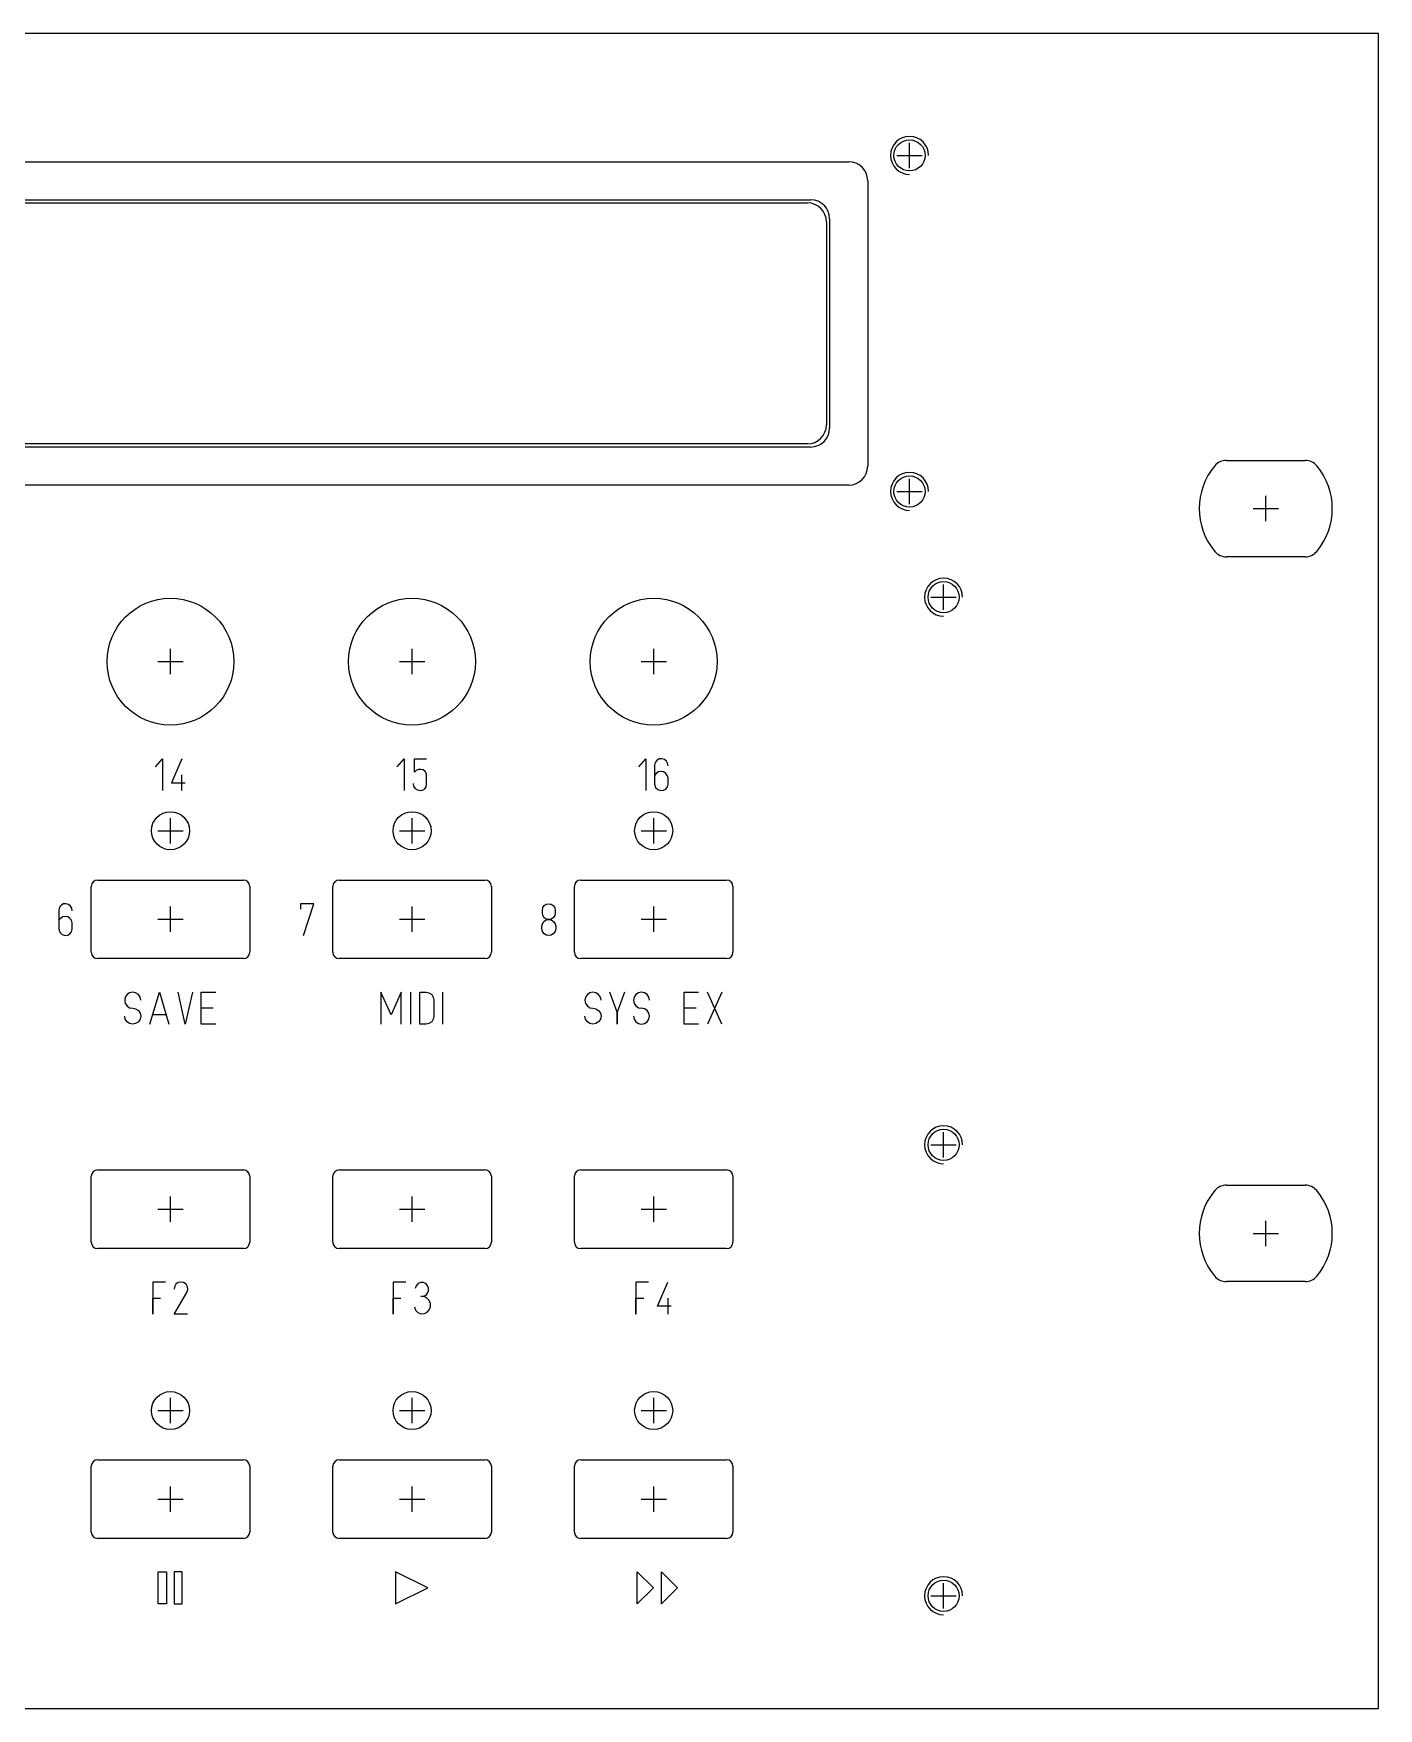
# Model space of a CAD drawing. Header units: inches. Extents: x 0 to 19, y 0 to 5.2.
# Drawn here: x 14.82 to 19, y 0 to 5.2 of the extents above; entities that cross this region are included whole.
import ezdxf

# ---------------------------------------------------------------- set-up
doc = ezdxf.new("R2010")
doc.units = ezdxf.units.IN
doc.header["$MEASUREMENT"] = 0
doc.layers.add('Contour', color=7, linetype='CONTINUOUS')
doc.layers.add('Gravure', color=7, linetype='CONTINUOUS')

msp = doc.modelspace()

# ---------------------------------------------------------------- linework, layer by layer
at = {"layer": 'Contour', "color": 7, "linetype": 'CONTINUOUS'}
for p, q in [((19, 5.2), (0, 5.2)), ((19, 0), (19, 5.2)), ((19, 5.2), (19, 5.2)), ((17.54429, 4.78228), (17.54429, 4.86102)), ((11.04031, 4.80197), (17.35528, 4.80197)), ((17.50492, 4.82165), (17.58366, 4.82165)), ((17.41433, 4.74291), (17.41433, 3.85709)), ((11.15843, 4.68386), (17.23717, 4.68386)), ((11.16827, 4.67402), (17.22732, 4.67402)), ((17.28638, 4.61496), (17.28638, 3.98504)), ((17.29622, 4.6248), (17.29622, 3.9752)), ((17.23717, 3.91614), (11.15843, 3.91614)), ((17.22732, 3.92598), (11.16827, 3.92598)), ((18.52776, 3.87461), (18.77224, 3.87461)), ((17.35528, 3.79803), (11.04031, 3.79803)), ((17.54429, 3.73898), (17.54429, 3.81772)), ((17.50492, 3.77835), (17.58366, 3.77835)), ((18.65, 3.68563), (18.65, 3.76437)), ((18.61063, 3.725), (18.68937, 3.725)), ((18.77224, 3.57539), (18.52776, 3.57539)), ((17.65, 3.41063), (17.65, 3.48937)), ((17.61063, 3.45), (17.68937, 3.45)), ((15.25, 3.21063), (15.25, 3.28937)), ((16, 3.21063), (16, 3.28937)), ((16.75, 3.21063), (16.75, 3.28937)), ((15.21063, 3.25), (15.28937, 3.25)), ((15.96063, 3.25), (16.03937, 3.25)), ((16.71063, 3.25), (16.78937, 3.25)), ((15.25, 2.68563), (15.25, 2.76437)), ((16, 2.68563), (16, 2.76437)), ((16.75, 2.68563), (16.75, 2.76437)), ((15.21063, 2.725), (15.28937, 2.725)), ((15.96063, 2.725), (16.03937, 2.725)), ((16.71063, 2.725), (16.78937, 2.725)), ((15.00394, 2.34764), (15.00394, 2.55236)), ((15.02362, 2.57205), (15.47638, 2.57205)), ((15.49606, 2.55236), (15.49606, 2.34764)), ((15.75394, 2.34764), (15.75394, 2.55236)), ((15.77362, 2.57205), (16.22638, 2.57205)), ((16.24606, 2.55236), (16.24606, 2.34764)), ((16.50394, 2.34764), (16.50394, 2.55236)), ((16.52362, 2.57205), (16.97638, 2.57205)), ((16.99606, 2.55236), (16.99606, 2.34764)), ((15.21063, 2.45), (15.28937, 2.45)), ((15.25, 2.41063), (15.25, 2.48937)), ((15.96063, 2.45), (16.03937, 2.45)), ((16, 2.41063), (16, 2.48937)), ((16.71063, 2.45), (16.78937, 2.45)), ((16.75, 2.41063), (16.75, 2.48937)), ((15.47638, 2.32795), (15.02362, 2.32795)), ((16.22638, 2.32795), (15.77362, 2.32795)), ((16.97638, 2.32795), (16.52362, 2.32795)), ((17.65, 1.71063), (17.65, 1.78937)), ((17.61063, 1.75), (17.68937, 1.75)), ((15.02362, 1.67205), (15.47638, 1.67205)), ((15.77362, 1.67205), (16.22638, 1.67205)), ((16.52362, 1.67205), (16.97638, 1.67205)), ((15.00394, 1.44764), (15.00394, 1.65236)), ((15.49606, 1.65236), (15.49606, 1.44764)), ((15.75394, 1.44764), (15.75394, 1.65236)), ((16.24606, 1.65236), (16.24606, 1.44764)), ((16.50394, 1.44764), (16.50394, 1.65236)), ((16.99606, 1.65236), (16.99606, 1.44764)), ((18.52776, 1.62461), (18.77224, 1.62461)), ((15.25, 1.51063), (15.25, 1.58937)), ((16, 1.51063), (16, 1.58937)), ((16.75, 1.51063), (16.75, 1.58937)), ((15.21063, 1.55), (15.28937, 1.55)), ((15.96063, 1.55), (16.03937, 1.55)), ((16.71063, 1.55), (16.78937, 1.55)), ((18.65, 1.43563), (18.65, 1.51437)), ((18.61063, 1.475), (18.68937, 1.475)), ((15.47638, 1.42795), (15.02362, 1.42795)), ((16.22638, 1.42795), (15.77362, 1.42795)), ((16.97638, 1.42795), (16.52362, 1.42795)), ((18.77224, 1.32539), (18.52776, 1.32539)), ((15.25, 0.88563), (15.25, 0.96437)), ((16, 0.88563), (16, 0.96437)), ((16.75, 0.88563), (16.75, 0.96437)), ((15.21063, 0.925), (15.28937, 0.925)), ((15.96063, 0.925), (16.03937, 0.925)), ((16.71063, 0.925), (16.78937, 0.925)), ((15.00394, 0.54764), (15.00394, 0.75236)), ((15.02362, 0.77205), (15.47638, 0.77205)), ((15.49606, 0.75236), (15.49606, 0.54764)), ((15.75394, 0.54764), (15.75394, 0.75236)), ((15.77362, 0.77205), (16.22638, 0.77205)), ((16.24606, 0.75236), (16.24606, 0.54764)), ((16.50394, 0.54764), (16.50394, 0.75236)), ((16.52362, 0.77205), (16.97638, 0.77205)), ((16.99606, 0.75236), (16.99606, 0.54764)), ((15.25, 0.61063), (15.25, 0.68937)), ((16, 0.61063), (16, 0.68937)), ((16.75, 0.61063), (16.75, 0.68937)), ((15.21063, 0.65), (15.28937, 0.65)), ((15.96063, 0.65), (16.03937, 0.65)), ((16.71063, 0.65), (16.78937, 0.65)), ((15.47638, 0.52795), (15.02362, 0.52795)), ((16.22638, 0.52795), (15.77362, 0.52795)), ((16.97638, 0.52795), (16.52362, 0.52795)), ((17.65, 0.31063), (17.65, 0.38937)), ((17.61063, 0.35), (17.68937, 0.35)), ((0, 0), (19, 0)), ((19, 0), (19, 0))]:
    msp.add_line(p, q, dxfattribs=at)
for centre, radius in [((17.54429, 4.82165), 0.04839), ((17.54429, 3.77835), 0.04839), ((17.65, 3.45), 0.04839), ((15.25, 3.25), 0.19685), ((16, 3.25), 0.19685), ((16.75, 3.25), 0.19685), ((15.25, 2.725), 0.05906), ((16, 2.725), 0.05906), ((16.75, 2.725), 0.05906), ((17.65, 1.75), 0.04839), ((15.25, 0.925), 0.05906), ((16, 0.925), 0.05906), ((16.75, 0.925), 0.05906), ((17.65, 0.35), 0.04839)]:
    msp.add_circle(centre, radius, dxfattribs=at)
for centre, radius, start, end in [((17.54429, 4.82165), 0.05906, 0, 270), ((17.35528, 4.74291), 0.05906, 360, 90), ((17.23717, 4.6248), 0.05906, 360, 90), ((17.22732, 4.61496), 0.05906, 360, 90), ((17.22732, 3.98504), 0.05906, 270, 0), ((17.23717, 3.9752), 0.05906, 270, 0), ((17.35528, 3.85709), 0.05906, 270, 0), ((18.65, 3.725), 0.20669, 140.06167, -140.06167), ((18.52776, 3.82736), 0.04724, 450, 140.07213), ((18.77224, 3.82736), 0.04724, 399.92787, 90), ((18.65, 3.725), 0.20669, 320.06167, 39.93833), ((17.54429, 3.77835), 0.05906, 0, 270), ((18.52776, 3.62264), 0.04724, 219.92787, -90), ((18.77224, 3.62264), 0.04724, 270, -39.92787), ((17.65, 3.45), 0.05906, 0, 270), ((15.02362, 2.55236), 0.01969, 450, 180), ((15.47638, 2.55236), 0.01969, 360, 90), ((15.77362, 2.55236), 0.01969, 450, 180), ((16.22638, 2.55236), 0.01969, 360, 90), ((16.52362, 2.55236), 0.01969, 450, 180), ((16.97638, 2.55236), 0.01969, 360, 90), ((15.02362, 2.34764), 0.01969, 180, -90), ((15.47638, 2.34764), 0.01969, 270, 0), ((15.77362, 2.34764), 0.01969, 180, -90), ((16.22638, 2.34764), 0.01969, 270, 0), ((16.52362, 2.34764), 0.01969, 180, -90), ((16.97638, 2.34764), 0.01969, 270, 0), ((17.65, 1.75), 0.05906, 0, 270), ((15.02362, 1.65236), 0.01969, 450, 180), ((15.47638, 1.65236), 0.01969, 360, 90), ((15.77362, 1.65236), 0.01969, 450, 180), ((16.22638, 1.65236), 0.01969, 360, 90), ((16.52362, 1.65236), 0.01969, 450, 180), ((16.97638, 1.65236), 0.01969, 360, 90), ((18.52776, 1.57736), 0.04724, 450, 140.07213), ((18.77224, 1.57736), 0.04724, 399.92787, 90), ((18.65, 1.475), 0.20669, 140.06167, -140.06167), ((18.65, 1.475), 0.20669, 320.06167, 39.93833), ((15.02362, 1.44764), 0.01969, 180, -90), ((15.47638, 1.44764), 0.01969, 270, 0), ((15.77362, 1.44764), 0.01969, 180, -90), ((16.22638, 1.44764), 0.01969, 270, 0), ((16.52362, 1.44764), 0.01969, 180, -90), ((16.97638, 1.44764), 0.01969, 270, 0), ((18.52776, 1.37264), 0.04724, 219.92787, -90), ((18.77224, 1.37264), 0.04724, 270, -39.92787), ((15.02362, 0.75236), 0.01969, 450, 180), ((15.47638, 0.75236), 0.01969, 360, 90), ((15.77362, 0.75236), 0.01969, 450, 180), ((16.22638, 0.75236), 0.01969, 360, 90), ((16.52362, 0.75236), 0.01969, 450, 180), ((16.97638, 0.75236), 0.01969, 360, 90), ((15.02362, 0.54764), 0.01969, 180, -90), ((15.47638, 0.54764), 0.01969, 270, 0), ((15.77362, 0.54764), 0.01969, 180, -90), ((16.22638, 0.54764), 0.01969, 270, 0), ((16.52362, 0.54764), 0.01969, 180, -90), ((16.97638, 0.54764), 0.01969, 270, 0), ((17.65, 0.35), 0.05906, 0, 270)]:
    msp.add_arc(centre, radius, start, end, dxfattribs=at)
at = {"layer": 'Gravure', "color": 255, "linetype": 'CONTINUOUS'}
for p, q in [((15.20374, 2.92343), (15.22539, 2.94803)), ((15.22539, 2.94803), (15.22539, 2.84961)), ((15.28543, 2.94803), (15.25295, 2.87421)), ((15.95374, 2.92343), (15.97539, 2.94803)), ((15.97539, 2.94803), (15.97539, 2.84961)), ((16.00787, 2.90669), (16.00787, 2.94803)), ((16.00787, 2.94803), (16.04528, 2.94803)), ((16.01969, 2.91555), (16.0128, 2.91161)), ((16.02756, 2.91555), (16.01969, 2.91555)), ((16.03445, 2.91358), (16.02756, 2.91555)), ((16.04035, 2.90866), (16.03445, 2.91358)), ((16.70374, 2.92343), (16.72539, 2.94803)), ((16.72539, 2.94803), (16.72539, 2.84961)), ((16.75492, 2.9372), (16.75295, 2.92835)), ((16.75295, 2.92835), (16.75295, 2.86929)), ((16.75984, 2.94311), (16.75492, 2.9372)), ((16.76673, 2.94803), (16.75984, 2.94311)), ((16.77559, 2.94803), (16.76673, 2.94803)), ((16.78346, 2.94606), (16.77559, 2.94803)), ((16.78937, 2.94114), (16.78346, 2.94606)), ((16.79331, 2.93425), (16.78937, 2.94114)), ((16.79528, 2.92638), (16.79331, 2.93425)), ((15.25295, 2.87421), (15.29528, 2.87421)), ((15.28543, 2.84961), (15.28543, 2.89882)), ((16.00295, 2.87126), (16.00492, 2.86339)), ((16.00492, 2.86339), (16.00984, 2.8565)), ((16.0128, 2.91161), (16.00787, 2.90669)), ((16.03937, 2.85551), (16.04331, 2.86142)), ((16.04429, 2.90177), (16.04035, 2.90866)), ((16.04331, 2.86142), (16.04528, 2.86929)), ((16.04528, 2.8939), (16.04429, 2.90177)), ((16.04528, 2.86929), (16.04528, 2.8939)), ((16.75787, 2.90276), (16.75295, 2.89685)), ((16.75295, 2.86929), (16.75591, 2.85945)), ((16.76476, 2.90768), (16.75787, 2.90276)), ((16.77264, 2.90866), (16.76476, 2.90768)), ((16.78051, 2.90768), (16.77264, 2.90866)), ((16.7874, 2.90276), (16.78051, 2.90768)), ((16.79232, 2.89685), (16.7874, 2.90276)), ((16.7874, 2.85453), (16.79331, 2.86142)), ((16.79528, 2.88898), (16.79232, 2.89685)), ((16.79331, 2.86142), (16.79528, 2.86929)), ((16.79528, 2.86929), (16.79528, 2.88898)), ((16.00984, 2.8565), (16.01673, 2.85157)), ((16.01673, 2.85157), (16.02559, 2.84961)), ((16.02559, 2.84961), (16.03248, 2.85059)), ((16.03248, 2.85059), (16.03937, 2.85551)), ((16.75591, 2.85945), (16.7628, 2.85256)), ((16.7628, 2.85256), (16.77264, 2.84961)), ((16.77264, 2.84961), (16.78051, 2.85059)), ((16.78051, 2.85059), (16.7874, 2.85453)), ((15.10925, 2.20787), (15.10827, 2.19902)), ((15.10827, 2.19902), (15.10925, 2.18917)), ((15.11516, 2.21673), (15.10925, 2.20787)), ((15.10925, 2.18917), (15.11516, 2.1813)), ((15.12303, 2.22165), (15.11516, 2.21673)), ((15.13287, 2.22362), (15.12303, 2.22165)), ((15.14173, 2.22165), (15.13287, 2.22362)), ((15.15059, 2.21673), (15.14173, 2.22165)), ((15.15551, 2.20787), (15.15059, 2.21673)), ((15.15748, 2.19902), (15.15551, 2.20787)), ((15.18602, 2.12421), (15.21555, 2.22362)), ((15.21555, 2.22362), (15.24508, 2.12421)), ((15.29528, 2.12421), (15.27362, 2.22362)), ((15.31791, 2.22362), (15.29528, 2.12421)), ((15.34547, 2.12421), (15.34547, 2.22362)), ((15.34547, 2.22362), (15.39075, 2.22362)), ((15.93504, 2.15374), (15.90256, 2.22362)), ((15.90256, 2.22362), (15.90256, 2.12421)), ((15.96654, 2.22362), (15.93504, 2.15374)), ((15.96654, 2.12421), (15.96654, 2.22362)), ((15.99508, 2.22362), (15.99508, 2.12421)), ((16.02362, 2.12421), (16.02362, 2.22362)), ((16.02362, 2.22362), (16.04331, 2.22362)), ((16.04331, 2.22362), (16.05217, 2.22165)), ((16.05217, 2.22165), (16.06102, 2.21673)), ((16.06102, 2.21673), (16.06594, 2.20787)), ((16.06594, 2.20787), (16.06791, 2.19902)), ((16.06791, 2.19902), (16.06791, 2.14882)), ((16.09547, 2.12421), (16.09547, 2.22362)), ((16.53839, 2.20787), (16.53642, 2.19902)), ((16.53642, 2.19902), (16.53839, 2.18917)), ((16.54429, 2.21673), (16.53839, 2.20787)), ((16.53839, 2.18917), (16.54429, 2.1813)), ((16.55217, 2.22165), (16.54429, 2.21673)), ((16.56102, 2.22362), (16.55217, 2.22165)), ((16.57087, 2.22165), (16.56102, 2.22362)), ((16.57874, 2.21673), (16.57087, 2.22165)), ((16.58465, 2.20787), (16.57874, 2.21673)), ((16.58661, 2.19902), (16.58465, 2.20787)), ((16.63681, 2.16161), (16.61417, 2.22362)), ((16.65945, 2.22362), (16.63681, 2.16161)), ((16.68898, 2.20787), (16.68701, 2.19902)), ((16.68701, 2.19902), (16.68898, 2.18917)), ((16.69488, 2.21673), (16.68898, 2.20787)), ((16.68898, 2.18917), (16.69488, 2.1813)), ((16.70276, 2.22165), (16.69488, 2.21673)), ((16.71161, 2.22362), (16.70276, 2.22165)), ((16.72146, 2.22165), (16.71161, 2.22362)), ((16.72933, 2.21673), (16.72146, 2.22165)), ((16.73524, 2.20787), (16.72933, 2.21673)), ((16.7372, 2.19902), (16.73524, 2.20787)), ((16.84449, 2.12421), (16.84449, 2.22362)), ((16.84449, 2.22362), (16.88878, 2.22362)), ((16.96161, 2.12421), (16.91732, 2.22362)), ((16.96161, 2.22362), (16.91732, 2.12421)), ((15.10925, 2.13996), (15.10827, 2.14882)), ((15.11516, 2.13209), (15.10925, 2.13996)), ((15.11516, 2.1813), (15.12303, 2.17539)), ((15.12303, 2.12618), (15.11516, 2.13209)), ((15.12303, 2.17539), (15.13287, 2.17441)), ((15.13287, 2.17441), (15.14173, 2.17244)), ((15.14173, 2.17244), (15.15059, 2.16654)), ((15.15059, 2.13209), (15.14173, 2.12618)), ((15.15059, 2.16654), (15.15551, 2.15866)), ((15.15551, 2.13996), (15.15059, 2.13209)), ((15.15551, 2.15866), (15.15748, 2.14882)), ((15.15748, 2.14882), (15.15551, 2.13996)), ((15.23524, 2.15374), (15.19587, 2.15374)), ((15.38287, 2.17441), (15.34547, 2.17441)), ((16.06102, 2.13209), (16.05217, 2.12618)), ((16.06594, 2.13996), (16.06102, 2.13209)), ((16.06791, 2.14882), (16.06594, 2.13996)), ((16.53839, 2.13996), (16.53642, 2.14882)), ((16.54429, 2.13209), (16.53839, 2.13996)), ((16.54429, 2.1813), (16.55217, 2.17539)), ((16.55217, 2.12618), (16.54429, 2.13209)), ((16.55217, 2.17539), (16.56102, 2.17441)), ((16.56102, 2.17441), (16.57087, 2.17244)), ((16.57087, 2.17244), (16.57874, 2.16654)), ((16.57874, 2.13209), (16.57087, 2.12618)), ((16.57874, 2.16654), (16.58465, 2.15866)), ((16.58465, 2.13996), (16.57874, 2.13209)), ((16.58465, 2.15866), (16.58661, 2.14882)), ((16.58661, 2.14882), (16.58465, 2.13996)), ((16.63681, 2.16161), (16.63681, 2.12421)), ((16.63681, 2.12421), (16.63681, 2.16161)), ((16.68701, 2.14882), (16.68898, 2.13996)), ((16.68898, 2.13996), (16.69488, 2.13209)), ((16.69488, 2.1813), (16.70276, 2.17539)), ((16.69488, 2.13209), (16.70276, 2.12618)), ((16.70276, 2.17539), (16.71161, 2.17441)), ((16.72146, 2.17244), (16.71161, 2.17441)), ((16.72933, 2.16654), (16.72146, 2.17244)), ((16.72146, 2.12618), (16.72933, 2.13209)), ((16.73524, 2.15866), (16.72933, 2.16654)), ((16.72933, 2.13209), (16.73524, 2.13996)), ((16.7372, 2.14882), (16.73524, 2.15866)), ((16.73524, 2.13996), (16.7372, 2.14882)), ((16.88189, 2.17441), (16.84449, 2.17441)), ((15.13287, 2.12421), (15.12303, 2.12618)), ((15.14173, 2.12618), (15.13287, 2.12421)), ((15.39075, 2.12421), (15.34547, 2.12421)), ((16.04331, 2.12421), (16.02362, 2.12421)), ((16.05217, 2.12618), (16.04331, 2.12421)), ((16.56102, 2.12421), (16.55217, 2.12618)), ((16.57087, 2.12618), (16.56102, 2.12421)), ((16.70276, 2.12618), (16.71161, 2.12421)), ((16.71161, 2.12421), (16.72146, 2.12618)), ((16.88878, 2.12421), (16.84449, 2.12421)), ((15.23425, 1.32402), (15.19488, 1.32402)), ((15.19488, 1.32402), (15.19488, 1.22461)), ((15.2628, 1.30925), (15.26181, 1.30138)), ((15.26673, 1.31713), (15.2628, 1.30925)), ((15.27362, 1.32205), (15.26673, 1.31713)), ((15.2815, 1.32402), (15.27362, 1.32205)), ((15.29035, 1.32205), (15.2815, 1.32402)), ((15.29823, 1.31713), (15.29035, 1.32205)), ((15.30315, 1.30925), (15.29823, 1.31713)), ((15.30118, 1.29154), (15.30413, 1.30039)), ((15.30413, 1.30039), (15.30315, 1.30925)), ((15.98031, 1.32402), (15.94094, 1.32402)), ((15.94094, 1.32402), (15.94094, 1.22461)), ((16.0128, 1.3122), (16.00984, 1.30433)), ((16.0187, 1.31909), (16.0128, 1.3122)), ((16.02657, 1.32205), (16.0187, 1.31909)), ((16.03543, 1.32205), (16.02657, 1.32205)), ((16.04331, 1.31811), (16.03543, 1.32205)), ((16.04823, 1.3122), (16.04331, 1.31811)), ((16.05118, 1.30531), (16.04823, 1.3122)), ((16.05118, 1.29646), (16.05118, 1.30531)), ((16.73425, 1.32402), (16.69488, 1.32402)), ((16.69488, 1.32402), (16.69488, 1.22461)), ((16.76181, 1.24921), (16.79429, 1.32402)), ((15.19488, 1.22461), (15.19488, 1.27382)), ((15.19488, 1.27382), (15.21949, 1.27382)), ((15.26181, 1.22461), (15.30118, 1.29154)), ((15.94094, 1.22461), (15.94094, 1.27382)), ((15.94094, 1.27382), (15.96555, 1.27382)), ((16.02756, 1.27874), (16.03543, 1.27972)), ((16.0374, 1.27874), (16.02756, 1.27874)), ((16.03543, 1.27972), (16.04331, 1.28366)), ((16.04626, 1.27382), (16.0374, 1.27874)), ((16.04331, 1.28366), (16.04823, 1.28957)), ((16.05315, 1.26693), (16.04626, 1.27382)), ((16.04823, 1.28957), (16.05118, 1.29646)), ((16.05709, 1.25709), (16.05315, 1.26693)), ((16.05709, 1.24724), (16.05709, 1.25709)), ((16.69488, 1.22461), (16.69488, 1.27382)), ((16.69488, 1.27382), (16.71949, 1.27382)), ((16.80413, 1.24921), (16.76181, 1.24921)), ((16.79429, 1.27382), (16.79429, 1.22461)), ((15.30315, 1.22461), (15.26181, 1.22461)), ((16.00787, 1.24724), (16.01083, 1.23642)), ((16.01083, 1.23642), (16.01772, 1.22953)), ((16.01772, 1.22953), (16.02756, 1.22559)), ((16.02756, 1.22559), (16.03839, 1.22657)), ((16.03839, 1.22657), (16.04724, 1.23051)), ((16.04724, 1.23051), (16.05413, 1.23839)), ((16.05413, 1.23839), (16.05709, 1.24724)), ((15.21161, 0.325), (15.21161, 0.42441)), ((15.21161, 0.42441), (15.23622, 0.42441)), ((15.2372, 0.42441), (15.2372, 0.325)), ((15.28642, 0.42441), (15.26181, 0.42441)), ((15.26181, 0.42441), (15.26181, 0.325)), ((15.28642, 0.325), (15.28642, 0.42441)), ((16.04921, 0.37421), (15.94882, 0.42441)), ((15.94882, 0.42441), (15.94882, 0.325)), ((16.69882, 0.325), (16.69882, 0.42441)), ((16.69882, 0.42441), (16.74902, 0.37421)), ((16.77461, 0.42441), (16.82382, 0.37421)), ((16.77461, 0.325), (16.77461, 0.42441)), ((15.94882, 0.325), (16.04921, 0.37421)), ((16.74902, 0.37421), (16.69882, 0.325)), ((16.82382, 0.37421), (16.77461, 0.325)), ((15.23622, 0.325), (15.21161, 0.325)), ((15.26181, 0.325), (15.28642, 0.325))]:
    msp.add_line(p, q, dxfattribs=at)
at = {"layer": 'Gravure', "color": 30, "linetype": 'CONTINUOUS'}
for p, q in [((14.91732, 2.49823), (14.91043, 2.49331)), ((14.9252, 2.49823), (14.91732, 2.49823)), ((14.93307, 2.49626), (14.9252, 2.49823)), ((14.93996, 2.49134), (14.93307, 2.49626)), ((15.69488, 2.49823), (15.65354, 2.49823)), ((15.65354, 2.49823), (15.65354, 2.4815)), ((15.66339, 2.3998), (15.69488, 2.49823)), ((16.41043, 2.49331), (16.41634, 2.49724)), ((16.41634, 2.49724), (16.42421, 2.49823)), ((16.42421, 2.49823), (16.43209, 2.49724)), ((16.43209, 2.49724), (16.43799, 2.49331)), ((14.90551, 2.4874), (14.90354, 2.47854)), ((14.90354, 2.47854), (14.90354, 2.41949)), ((14.90846, 2.45295), (14.90354, 2.44705)), ((14.91043, 2.49331), (14.90551, 2.4874)), ((14.91535, 2.45787), (14.90846, 2.45295)), ((14.92323, 2.45886), (14.91535, 2.45787)), ((14.9311, 2.45787), (14.92323, 2.45886)), ((14.93799, 2.45295), (14.9311, 2.45787)), ((14.94291, 2.44705), (14.93799, 2.45295)), ((14.9439, 2.48445), (14.93996, 2.49134)), ((14.94488, 2.43917), (14.94291, 2.44705)), ((14.94488, 2.47657), (14.9439, 2.48445)), ((16.40453, 2.47854), (16.40551, 2.48642)), ((16.40453, 2.4687), (16.40453, 2.47854)), ((16.40551, 2.46181), (16.40453, 2.4687)), ((16.40551, 2.48642), (16.41043, 2.49331)), ((16.41043, 2.45492), (16.40551, 2.46181)), ((16.40945, 2.44311), (16.41634, 2.44803)), ((16.41634, 2.45098), (16.41043, 2.45492)), ((16.42421, 2.44902), (16.41634, 2.45098)), ((16.41634, 2.44803), (16.42421, 2.44902)), ((16.43209, 2.45098), (16.42421, 2.44902)), ((16.42421, 2.44902), (16.43209, 2.44803)), ((16.43799, 2.45492), (16.43209, 2.45098)), ((16.43209, 2.44803), (16.43898, 2.44311)), ((16.43799, 2.49331), (16.44291, 2.48642)), ((16.44291, 2.46181), (16.43799, 2.45492)), ((16.44291, 2.48642), (16.4439, 2.47854)), ((16.4439, 2.4687), (16.44291, 2.46181)), ((16.4439, 2.47854), (16.4439, 2.4687)), ((14.90354, 2.41949), (14.9065, 2.40965)), ((14.9065, 2.40965), (14.91339, 2.40276)), ((14.91339, 2.40276), (14.92323, 2.3998)), ((14.92323, 2.3998), (14.9311, 2.40079)), ((14.9311, 2.40079), (14.93799, 2.40472)), ((14.93799, 2.40472), (14.94291, 2.41161)), ((14.94291, 2.41161), (14.94488, 2.41949)), ((14.94488, 2.41949), (14.94488, 2.43917)), ((16.40256, 2.42835), (16.40453, 2.43622)), ((16.40256, 2.42146), (16.40256, 2.42835)), ((16.40453, 2.4126), (16.40256, 2.42146)), ((16.40453, 2.43622), (16.40945, 2.44311)), ((16.40945, 2.40571), (16.40453, 2.4126)), ((16.41634, 2.40079), (16.40945, 2.40571)), ((16.42421, 2.3998), (16.41634, 2.40079)), ((16.43209, 2.40079), (16.42421, 2.3998)), ((16.43898, 2.40571), (16.43209, 2.40079)), ((16.43898, 2.44311), (16.4439, 2.43622)), ((16.4439, 2.4126), (16.43898, 2.40571)), ((16.4439, 2.43622), (16.44587, 2.42835)), ((16.44587, 2.42146), (16.4439, 2.4126)), ((16.44587, 2.42835), (16.44587, 2.42146))]:
    msp.add_line(p, q, dxfattribs=at)

doc.saveas('drawing.dxf')
